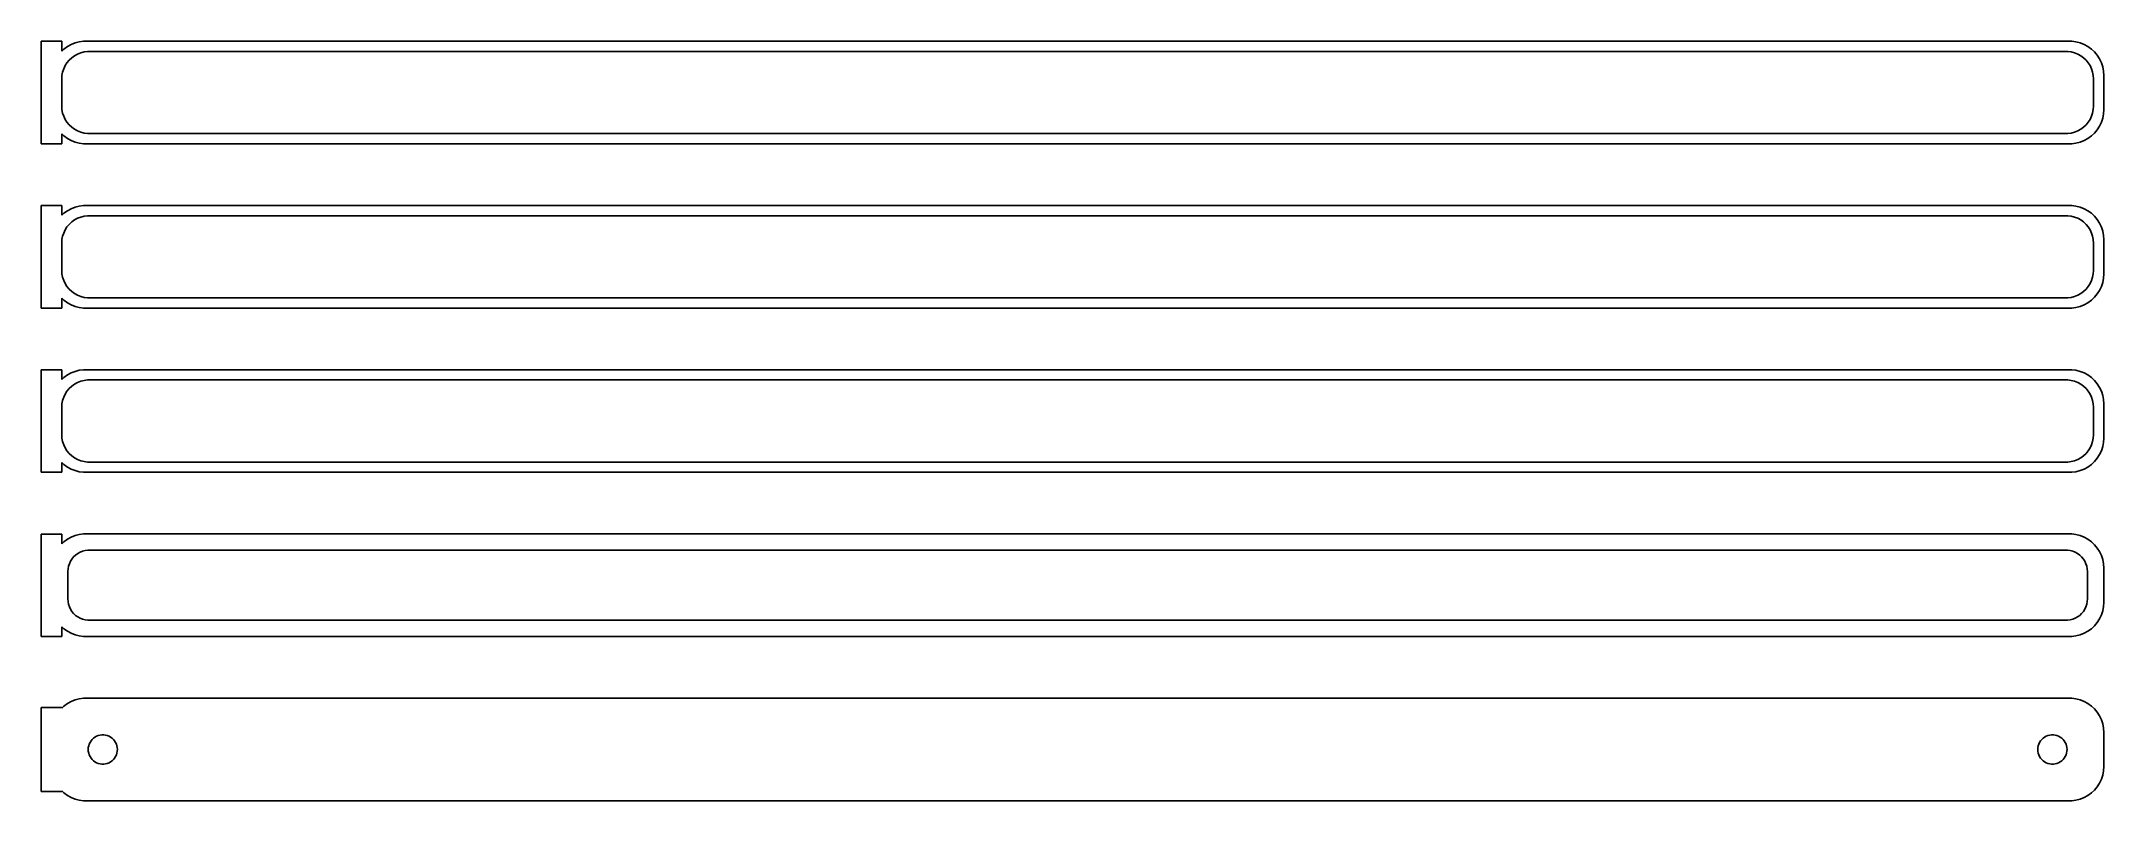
# Model space of a CAD drawing. Header units: metres. Extents: x -152 to 150, y 113 to 223.
import ezdxf

# ---------------------------------------------------------------- set-up
doc = ezdxf.new("R2010")
doc.units = ezdxf.units.M

msp = doc.modelspace()

# ---------------------------------------------------------------- linework, layer by layer
for p, q in [((-148.5, 223.49), (-151.5, 223.49)), ((-151.5, 223.49), (-151.5, 208.51)), ((-148.5, 222.059), (-148.5, 223.49)), ((-146.545, 223.255), (-147.129, 223.024)), ((-145.937, 223.411), (-146.545, 223.255)), ((-145.314, 223.49), (-145.937, 223.411)), ((145.314, 223.49), (-145.314, 223.49)), ((145.937, 223.411), (145.314, 223.49)), ((146.545, 223.255), (145.937, 223.411)), ((147.129, 223.024), (146.545, 223.255)), ((-148.187, 222.353), (-148.5, 222.059)), ((-147.679, 222.722), (-148.187, 222.353)), ((-148.005, 219.927), (-147.736, 220.351)), ((-147.736, 220.351), (-147.416, 220.738)), ((-147.129, 223.024), (-147.679, 222.722)), ((-147.416, 220.738), (-147.05, 221.082)), ((-147.05, 221.082), (-146.643, 221.377)), ((-146.643, 221.377), (-146.203, 221.619)), ((-146.203, 221.619), (-145.736, 221.804)), ((-145.736, 221.804), (-145.25, 221.929)), ((-145.25, 221.929), (-144.751, 221.992)), ((-144.751, 221.992), (144.751, 221.992)), ((144.751, 221.992), (145.25, 221.929)), ((145.25, 221.929), (145.736, 221.804)), ((145.736, 221.804), (146.203, 221.619)), ((146.203, 221.619), (146.643, 221.377)), ((146.643, 221.377), (147.05, 221.082)), ((147.05, 221.082), (147.416, 220.738)), ((147.679, 222.722), (147.129, 223.024)), ((147.416, 220.738), (147.736, 220.351)), ((148.187, 222.353), (147.679, 222.722)), ((147.736, 220.351), (148.005, 219.927)), ((148.645, 221.923), (148.187, 222.353)), ((149.045, 221.439), (148.645, 221.923)), ((149.382, 220.909), (149.045, 221.439)), ((149.649, 220.341), (149.382, 220.909)), ((149.843, 219.743), (149.649, 220.341)), ((-148.5, 218), (-148.468, 218.501)), ((-148.5, 214), (-148.5, 218)), ((-148.468, 218.501), (-148.374, 218.995)), ((-148.374, 218.995), (-148.219, 219.472)), ((-148.219, 219.472), (-148.005, 219.927)), ((148.005, 219.927), (148.219, 219.472)), ((148.219, 219.472), (148.374, 218.995)), ((148.374, 218.995), (148.468, 218.501)), ((148.468, 218.501), (148.5, 218)), ((148.5, 218), (148.5, 214)), ((149.961, 219.127), (149.843, 219.743)), ((150, 218.5), (149.961, 219.127)), ((150, 213.5), (150, 218.5)), ((-148.468, 213.499), (-148.5, 214)), ((-148.374, 213.005), (-148.468, 213.499)), ((-148.219, 212.528), (-148.374, 213.005)), ((-148.005, 212.073), (-148.219, 212.528)), ((-147.736, 211.649), (-148.005, 212.073)), ((-147.416, 211.262), (-147.736, 211.649)), ((-147.05, 210.918), (-147.416, 211.262)), ((147.416, 211.262), (147.05, 210.918)), ((147.736, 211.649), (147.416, 211.262)), ((148.005, 212.073), (147.736, 211.649)), ((148.219, 212.528), (148.005, 212.073)), ((148.374, 213.005), (148.219, 212.528)), ((148.468, 213.499), (148.374, 213.005)), ((148.5, 214), (148.468, 213.499)), ((149.045, 210.561), (149.382, 211.091)), ((149.382, 211.091), (149.649, 211.659)), ((149.649, 211.659), (149.843, 212.257)), ((149.843, 212.257), (149.961, 212.873)), ((149.961, 212.873), (150, 213.5)), ((-151.5, 208.51), (-148.5, 208.51)), ((-148.5, 209.941), (-148.187, 209.647)), ((-148.5, 208.51), (-148.5, 209.941)), ((-148.187, 209.647), (-147.679, 209.278)), ((-147.679, 209.278), (-147.129, 208.976)), ((-147.129, 208.976), (-146.545, 208.745)), ((-146.643, 210.623), (-147.05, 210.918)), ((-146.203, 210.381), (-146.643, 210.623)), ((-146.545, 208.745), (-145.937, 208.589)), ((-145.736, 210.196), (-146.203, 210.381)), ((-145.937, 208.589), (-145.314, 208.51)), ((-145.25, 210.071), (-145.736, 210.196)), ((-145.314, 208.51), (145.314, 208.51)), ((-144.751, 210.008), (-145.25, 210.071)), ((144.751, 210.008), (-144.751, 210.008)), ((145.25, 210.071), (144.751, 210.008)), ((145.736, 210.196), (145.25, 210.071)), ((145.314, 208.51), (145.937, 208.589)), ((146.203, 210.381), (145.736, 210.196)), ((145.937, 208.589), (146.545, 208.745)), ((146.643, 210.623), (146.203, 210.381)), ((146.545, 208.745), (147.129, 208.976)), ((147.05, 210.918), (146.643, 210.623)), ((147.129, 208.976), (147.679, 209.278)), ((147.679, 209.278), (148.187, 209.647)), ((148.187, 209.647), (148.645, 210.077)), ((148.645, 210.077), (149.045, 210.561)), ((-148.5, 199.49), (-151.5, 199.49)), ((-151.5, 199.49), (-151.5, 184.51)), ((-148.5, 198.059), (-148.5, 199.49)), ((-147.129, 199.024), (-147.679, 198.722)), ((-146.545, 199.255), (-147.129, 199.024)), ((-145.937, 199.411), (-146.545, 199.255)), ((-145.314, 199.49), (-145.937, 199.411)), ((145.314, 199.49), (-145.314, 199.49)), ((145.937, 199.411), (145.314, 199.49)), ((146.545, 199.255), (145.937, 199.411)), ((147.129, 199.024), (146.545, 199.255)), ((147.679, 198.722), (147.129, 199.024)), ((-148.187, 198.353), (-148.5, 198.059)), ((-147.679, 198.722), (-148.187, 198.353)), ((-148.005, 195.927), (-147.736, 196.351)), ((-147.736, 196.351), (-147.416, 196.738)), ((-147.416, 196.738), (-147.05, 197.082)), ((-147.05, 197.082), (-146.643, 197.377)), ((-146.643, 197.377), (-146.203, 197.619)), ((-146.203, 197.619), (-145.736, 197.804)), ((-145.736, 197.804), (-145.25, 197.929)), ((-145.25, 197.929), (-144.751, 197.992)), ((-144.751, 197.992), (144.751, 197.992)), ((144.751, 197.992), (145.25, 197.929)), ((145.25, 197.929), (145.736, 197.804)), ((145.736, 197.804), (146.203, 197.619)), ((146.203, 197.619), (146.643, 197.377)), ((146.643, 197.377), (147.05, 197.082)), ((147.05, 197.082), (147.416, 196.738)), ((147.416, 196.738), (147.736, 196.351)), ((148.187, 198.353), (147.679, 198.722)), ((147.736, 196.351), (148.005, 195.927)), ((148.645, 197.923), (148.187, 198.353)), ((149.045, 197.439), (148.645, 197.923)), ((149.382, 196.909), (149.045, 197.439)), ((149.649, 196.341), (149.382, 196.909)), ((149.843, 195.743), (149.649, 196.341)), ((-148.5, 194), (-148.468, 194.501)), ((-148.5, 190), (-148.5, 194)), ((-148.468, 194.501), (-148.374, 194.995)), ((-148.374, 194.995), (-148.219, 195.472)), ((-148.219, 195.472), (-148.005, 195.927)), ((148.005, 195.927), (148.219, 195.472)), ((148.219, 195.472), (148.374, 194.995)), ((148.374, 194.995), (148.468, 194.501)), ((148.468, 194.501), (148.5, 194)), ((148.5, 194), (148.5, 190)), ((149.961, 195.127), (149.843, 195.743)), ((150, 194.5), (149.961, 195.127)), ((150, 189.5), (150, 194.5)), ((-148.468, 189.499), (-148.5, 190)), ((148.5, 190), (148.468, 189.499)), ((-148.374, 189.005), (-148.468, 189.499)), ((-148.219, 188.528), (-148.374, 189.005)), ((-148.005, 188.073), (-148.219, 188.528)), ((-147.736, 187.649), (-148.005, 188.073)), ((-147.416, 187.262), (-147.736, 187.649)), ((-147.05, 186.918), (-147.416, 187.262)), ((147.416, 187.262), (147.05, 186.918)), ((147.736, 187.649), (147.416, 187.262)), ((148.005, 188.073), (147.736, 187.649)), ((148.219, 188.528), (148.005, 188.073)), ((148.374, 189.005), (148.219, 188.528)), ((148.468, 189.499), (148.374, 189.005)), ((149.045, 186.561), (149.382, 187.091)), ((149.382, 187.091), (149.649, 187.659)), ((149.649, 187.659), (149.843, 188.257)), ((149.843, 188.257), (149.961, 188.873)), ((149.961, 188.873), (150, 189.5)), ((-151.5, 184.51), (-148.5, 184.51)), ((-148.5, 185.941), (-148.187, 185.647)), ((-148.5, 184.51), (-148.5, 185.941)), ((-148.187, 185.647), (-147.679, 185.278)), ((-147.679, 185.278), (-147.129, 184.976)), ((-147.129, 184.976), (-146.545, 184.745)), ((-146.643, 186.623), (-147.05, 186.918)), ((-146.203, 186.381), (-146.643, 186.623)), ((-146.545, 184.745), (-145.937, 184.589)), ((-145.736, 186.196), (-146.203, 186.381)), ((-145.937, 184.589), (-145.314, 184.51)), ((-145.25, 186.071), (-145.736, 186.196)), ((-145.314, 184.51), (145.314, 184.51)), ((-144.751, 186.008), (-145.25, 186.071)), ((144.751, 186.008), (-144.751, 186.008)), ((145.25, 186.071), (144.751, 186.008)), ((145.736, 186.196), (145.25, 186.071)), ((145.314, 184.51), (145.937, 184.589)), ((146.203, 186.381), (145.736, 186.196)), ((145.937, 184.589), (146.545, 184.745)), ((146.643, 186.623), (146.203, 186.381)), ((146.545, 184.745), (147.129, 184.976)), ((147.05, 186.918), (146.643, 186.623)), ((147.129, 184.976), (147.679, 185.278)), ((147.679, 185.278), (148.187, 185.647)), ((148.187, 185.647), (148.645, 186.077)), ((148.645, 186.077), (149.045, 186.561)), ((-148.5, 175.49), (-151.5, 175.49)), ((-151.5, 175.49), (-151.5, 160.51)), ((-148.5, 174.059), (-148.5, 175.49)), ((-147.129, 175.024), (-147.679, 174.722)), ((-146.545, 175.255), (-147.129, 175.024)), ((-145.937, 175.411), (-146.545, 175.255)), ((-145.314, 175.49), (-145.937, 175.411)), ((145.314, 175.49), (-145.314, 175.49)), ((145.937, 175.411), (145.314, 175.49)), ((146.545, 175.255), (145.937, 175.411)), ((147.129, 175.024), (146.545, 175.255)), ((147.679, 174.722), (147.129, 175.024)), ((-148.187, 174.353), (-148.5, 174.059)), ((-148.219, 171.472), (-148.005, 171.927)), ((-147.679, 174.722), (-148.187, 174.353)), ((-148.005, 171.927), (-147.736, 172.351)), ((-147.736, 172.351), (-147.416, 172.738)), ((-147.416, 172.738), (-147.05, 173.082)), ((-147.05, 173.082), (-146.643, 173.377)), ((-146.643, 173.377), (-146.203, 173.619)), ((-146.203, 173.619), (-145.736, 173.804)), ((-145.736, 173.804), (-145.25, 173.929)), ((-145.25, 173.929), (-144.751, 173.992)), ((-144.751, 173.992), (144.751, 173.992)), ((144.751, 173.992), (145.25, 173.929)), ((145.25, 173.929), (145.736, 173.804)), ((145.736, 173.804), (146.203, 173.619)), ((146.203, 173.619), (146.643, 173.377)), ((146.643, 173.377), (147.05, 173.082)), ((147.05, 173.082), (147.416, 172.738)), ((147.416, 172.738), (147.736, 172.351)), ((148.187, 174.353), (147.679, 174.722)), ((147.736, 172.351), (148.005, 171.927)), ((148.005, 171.927), (148.219, 171.472)), ((148.645, 173.923), (148.187, 174.353)), ((149.045, 173.439), (148.645, 173.923)), ((149.382, 172.909), (149.045, 173.439)), ((149.649, 172.341), (149.382, 172.909)), ((149.843, 171.743), (149.649, 172.341)), ((-148.5, 170), (-148.468, 170.501)), ((-148.5, 166), (-148.5, 170)), ((-148.468, 170.501), (-148.374, 170.995)), ((-148.374, 170.995), (-148.219, 171.472)), ((148.219, 171.472), (148.374, 170.995)), ((148.374, 170.995), (148.468, 170.501)), ((148.468, 170.501), (148.5, 170)), ((148.5, 170), (148.5, 166)), ((149.961, 171.127), (149.843, 171.743)), ((150, 170.5), (149.961, 171.127)), ((150, 165.5), (150, 170.5)), ((-148.468, 165.499), (-148.5, 166)), ((148.5, 166), (148.468, 165.499)), ((-148.374, 165.005), (-148.468, 165.499)), ((-148.219, 164.528), (-148.374, 165.005)), ((-148.005, 164.073), (-148.219, 164.528)), ((-147.736, 163.649), (-148.005, 164.073)), ((-147.416, 163.262), (-147.736, 163.649)), ((-147.05, 162.918), (-147.416, 163.262)), ((-146.643, 162.623), (-147.05, 162.918)), ((147.05, 162.918), (146.643, 162.623)), ((147.416, 163.262), (147.05, 162.918)), ((147.736, 163.649), (147.416, 163.262)), ((148.005, 164.073), (147.736, 163.649)), ((148.219, 164.528), (148.005, 164.073)), ((148.374, 165.005), (148.219, 164.528)), ((148.468, 165.499), (148.374, 165.005)), ((149.045, 162.561), (149.382, 163.091)), ((149.382, 163.091), (149.649, 163.659)), ((149.649, 163.659), (149.843, 164.257)), ((149.843, 164.257), (149.961, 164.873)), ((149.961, 164.873), (150, 165.5)), ((-151.5, 160.51), (-148.5, 160.51)), ((-148.5, 161.941), (-148.187, 161.647)), ((-148.5, 160.51), (-148.5, 161.941)), ((-148.187, 161.647), (-147.679, 161.278)), ((-147.679, 161.278), (-147.129, 160.976)), ((-147.129, 160.976), (-146.545, 160.745)), ((-146.203, 162.381), (-146.643, 162.623)), ((-146.545, 160.745), (-145.937, 160.589)), ((-145.736, 162.196), (-146.203, 162.381)), ((-145.937, 160.589), (-145.314, 160.51)), ((-145.25, 162.071), (-145.736, 162.196)), ((-145.314, 160.51), (145.314, 160.51)), ((-144.751, 162.008), (-145.25, 162.071)), ((144.751, 162.008), (-144.751, 162.008)), ((145.25, 162.071), (144.751, 162.008)), ((145.736, 162.196), (145.25, 162.071)), ((145.314, 160.51), (145.937, 160.589)), ((146.203, 162.381), (145.736, 162.196)), ((145.937, 160.589), (146.545, 160.745)), ((146.643, 162.623), (146.203, 162.381)), ((146.545, 160.745), (147.129, 160.976)), ((147.129, 160.976), (147.679, 161.278)), ((147.679, 161.278), (148.187, 161.647)), ((148.187, 161.647), (148.645, 162.077)), ((148.645, 162.077), (149.045, 162.561)), ((-148.5, 151.479), (-151.5, 151.479)), ((-151.5, 151.479), (-151.5, 136.521)), ((-148.5, 150.059), (-148.5, 151.479)), ((-147.129, 151.024), (-147.679, 150.722)), ((-146.545, 151.255), (-147.129, 151.024)), ((-145.937, 151.411), (-146.545, 151.255)), ((-145.314, 151.49), (-145.937, 151.411)), ((145.314, 151.49), (-145.314, 151.49)), ((145.937, 151.411), (145.314, 151.49)), ((146.545, 151.255), (145.937, 151.411)), ((147.129, 151.024), (146.545, 151.255)), ((147.679, 150.722), (147.129, 151.024)), ((-148.187, 150.353), (-148.5, 150.059)), ((-147.679, 150.722), (-148.187, 150.353)), ((-147.228, 147.5), (-147.018, 147.83)), ((-147.018, 147.83), (-146.769, 148.131)), ((-146.769, 148.131), (-146.484, 148.399)), ((-146.484, 148.399), (-146.168, 148.628)), ((-146.168, 148.628), (-145.825, 148.817)), ((-145.825, 148.817), (-145.462, 148.961)), ((-145.462, 148.961), (-145.083, 149.058)), ((-145.083, 149.058), (-144.695, 149.107)), ((-144.695, 149.107), (144.695, 149.107)), ((144.695, 149.107), (145.083, 149.058)), ((145.083, 149.058), (145.462, 148.961)), ((145.462, 148.961), (145.825, 148.817)), ((145.825, 148.817), (146.168, 148.628)), ((146.168, 148.628), (146.484, 148.399)), ((146.484, 148.399), (146.769, 148.131)), ((146.769, 148.131), (147.018, 147.83)), ((147.018, 147.83), (147.228, 147.5)), ((148.187, 150.353), (147.679, 150.722)), ((148.645, 149.923), (148.187, 150.353)), ((149.045, 149.439), (148.645, 149.923)), ((149.382, 148.909), (149.045, 149.439)), ((149.649, 148.341), (149.382, 148.909)), ((149.843, 147.743), (149.649, 148.341)), ((149.961, 147.127), (149.843, 147.743)), ((-147.613, 146), (-147.588, 146.39)), ((-147.613, 142), (-147.613, 146)), ((-147.588, 146.39), (-147.515, 146.774)), ((-147.515, 146.774), (-147.394, 147.146)), ((-147.394, 147.146), (-147.228, 147.5)), ((147.228, 147.5), (147.394, 147.146)), ((147.394, 147.146), (147.515, 146.774)), ((147.515, 146.774), (147.588, 146.39)), ((147.588, 146.39), (147.613, 146)), ((147.613, 146), (147.613, 142)), ((150, 146.5), (149.961, 147.127)), ((150, 141.5), (150, 146.5)), ((-147.588, 141.61), (-147.613, 142)), ((147.613, 142), (147.588, 141.61)), ((-147.515, 141.226), (-147.588, 141.61)), ((-147.394, 140.854), (-147.515, 141.226)), ((-147.228, 140.5), (-147.394, 140.854)), ((-147.018, 140.17), (-147.228, 140.5)), ((-146.769, 139.869), (-147.018, 140.17)), ((-146.484, 139.601), (-146.769, 139.869)), ((-146.168, 139.372), (-146.484, 139.601)), ((-145.825, 139.183), (-146.168, 139.372)), ((-145.462, 139.039), (-145.825, 139.183)), ((-145.083, 138.942), (-145.462, 139.039)), ((-144.695, 138.893), (-145.083, 138.942)), ((144.695, 138.893), (-144.695, 138.893)), ((145.083, 138.942), (144.695, 138.893)), ((145.462, 139.039), (145.083, 138.942)), ((145.825, 139.183), (145.462, 139.039)), ((146.168, 139.372), (145.825, 139.183)), ((146.484, 139.601), (146.168, 139.372)), ((146.769, 139.869), (146.484, 139.601)), ((147.018, 140.17), (146.769, 139.869)), ((147.228, 140.5), (147.018, 140.17)), ((147.394, 140.854), (147.228, 140.5)), ((147.515, 141.226), (147.394, 140.854)), ((147.588, 141.61), (147.515, 141.226)), ((149.045, 138.561), (149.382, 139.091)), ((149.382, 139.091), (149.649, 139.659)), ((149.649, 139.659), (149.843, 140.257)), ((149.843, 140.257), (149.961, 140.873)), ((149.961, 140.873), (150, 141.5)), ((-151.5, 136.521), (-148.5, 136.521)), ((-148.5, 136.521), (-148.5, 137.941)), ((-148.5, 137.941), (-148.187, 137.647)), ((-148.187, 137.647), (-147.679, 137.278)), ((-147.679, 137.278), (-147.129, 136.976)), ((-147.129, 136.976), (-146.545, 136.745)), ((-146.545, 136.745), (-145.937, 136.589)), ((-145.937, 136.589), (-145.314, 136.51)), ((-145.314, 136.51), (145.314, 136.51)), ((145.314, 136.51), (145.937, 136.589)), ((145.937, 136.589), (146.545, 136.745)), ((146.545, 136.745), (147.129, 136.976)), ((147.129, 136.976), (147.679, 137.278)), ((147.679, 137.278), (148.187, 137.647)), ((148.187, 137.647), (148.645, 138.077)), ((148.645, 138.077), (149.045, 138.561)), ((-147.679, 126.722), (-148.187, 126.353)), ((-147.129, 127.024), (-147.679, 126.722)), ((-146.545, 127.255), (-147.129, 127.024)), ((-145.937, 127.411), (-146.545, 127.255)), ((-145.314, 127.49), (-145.937, 127.411)), ((145.314, 127.49), (-145.314, 127.49)), ((145.937, 127.411), (145.314, 127.49)), ((146.545, 127.255), (145.937, 127.411)), ((147.129, 127.024), (146.545, 127.255)), ((147.679, 126.722), (147.129, 127.024)), ((148.187, 126.353), (147.679, 126.722)), ((-148.5, 126.153), (-151.5, 126.153)), ((-151.5, 126.153), (-151.5, 113.847)), ((-148.187, 126.353), (-148.5, 126.059)), ((-148.5, 126.059), (-148.5, 126.153)), ((148.645, 125.923), (148.187, 126.353)), ((149.045, 125.439), (148.645, 125.923)), ((149.382, 124.909), (149.045, 125.439)), ((149.649, 124.341), (149.382, 124.909)), ((149.843, 123.743), (149.649, 124.341)), ((149.961, 123.127), (149.843, 123.743)), ((-144.568, 120.531), (-144.485, 120.786)), ((-144.485, 120.786), (-144.371, 121.029)), ((-144.371, 121.029), (-144.227, 121.255)), ((-144.227, 121.255), (-144.057, 121.462)), ((-144.057, 121.462), (-143.861, 121.645)), ((-143.861, 121.645), (-143.644, 121.803)), ((-143.644, 121.803), (-143.409, 121.932)), ((-143.409, 121.932), (-143.16, 122.031)), ((-143.16, 122.031), (-142.9, 122.097)), ((-142.9, 122.097), (-142.634, 122.131)), ((-142.634, 122.131), (-142.366, 122.131)), ((-142.366, 122.131), (-142.1, 122.097)), ((-142.1, 122.097), (-141.84, 122.031)), ((-141.84, 122.031), (-141.591, 121.932)), ((-141.591, 121.932), (-141.356, 121.803)), ((-141.356, 121.803), (-141.139, 121.645)), ((-141.139, 121.645), (-140.943, 121.462)), ((-140.943, 121.462), (-140.773, 121.255)), ((-140.773, 121.255), (-140.629, 121.029)), ((-140.629, 121.029), (-140.515, 120.786)), ((-140.515, 120.786), (-140.432, 120.531)), ((140.432, 120.531), (140.515, 120.786)), ((140.515, 120.786), (140.629, 121.029)), ((140.629, 121.029), (140.773, 121.255)), ((140.773, 121.255), (140.943, 121.462)), ((140.943, 121.462), (141.139, 121.645)), ((141.139, 121.645), (141.356, 121.803)), ((141.356, 121.803), (141.591, 121.932)), ((141.591, 121.932), (141.84, 122.031)), ((141.84, 122.031), (142.1, 122.097)), ((142.1, 122.097), (142.366, 122.131)), ((142.366, 122.131), (142.634, 122.131)), ((142.634, 122.131), (142.9, 122.097)), ((142.9, 122.097), (143.16, 122.031)), ((143.16, 122.031), (143.409, 121.932)), ((143.409, 121.932), (143.644, 121.803)), ((143.644, 121.803), (143.861, 121.645)), ((143.861, 121.645), (144.057, 121.462)), ((144.057, 121.462), (144.227, 121.255)), ((144.227, 121.255), (144.371, 121.029)), ((144.371, 121.029), (144.485, 120.786)), ((144.485, 120.786), (144.568, 120.531)), ((150, 122.5), (149.961, 123.127)), ((150, 117.5), (150, 122.5)), ((-144.635, 120), (-144.618, 120.268)), ((-144.618, 119.732), (-144.635, 120)), ((-144.618, 120.268), (-144.568, 120.531)), ((-144.568, 119.469), (-144.618, 119.732)), ((-144.485, 119.214), (-144.568, 119.469)), ((-144.371, 118.971), (-144.485, 119.214)), ((-144.227, 118.745), (-144.371, 118.971)), ((-144.057, 118.538), (-144.227, 118.745)), ((-143.861, 118.355), (-144.057, 118.538)), ((-143.644, 118.197), (-143.861, 118.355)), ((-143.409, 118.068), (-143.644, 118.197)), ((-143.16, 117.969), (-143.409, 118.068)), ((-142.9, 117.903), (-143.16, 117.969)), ((-142.634, 117.869), (-142.9, 117.903)), ((-142.366, 117.869), (-142.634, 117.869)), ((-142.1, 117.903), (-142.366, 117.869)), ((-141.84, 117.969), (-142.1, 117.903)), ((-141.591, 118.068), (-141.84, 117.969)), ((-141.356, 118.197), (-141.591, 118.068)), ((-141.139, 118.355), (-141.356, 118.197)), ((-140.943, 118.538), (-141.139, 118.355)), ((-140.773, 118.745), (-140.943, 118.538)), ((-140.629, 118.971), (-140.773, 118.745)), ((-140.515, 119.214), (-140.629, 118.971)), ((-140.432, 119.469), (-140.515, 119.214)), ((-140.432, 120.531), (-140.382, 120.268)), ((-140.382, 119.732), (-140.432, 119.469)), ((-140.382, 120.268), (-140.365, 120)), ((-140.365, 120), (-140.382, 119.732)), ((140.365, 120), (140.382, 120.268)), ((140.382, 119.732), (140.365, 120)), ((140.382, 120.268), (140.432, 120.531)), ((140.432, 119.469), (140.382, 119.732)), ((140.515, 119.214), (140.432, 119.469)), ((140.629, 118.971), (140.515, 119.214)), ((140.773, 118.745), (140.629, 118.971)), ((140.943, 118.538), (140.773, 118.745)), ((141.139, 118.355), (140.943, 118.538)), ((141.356, 118.197), (141.139, 118.355)), ((141.591, 118.068), (141.356, 118.197)), ((141.84, 117.969), (141.591, 118.068)), ((142.1, 117.903), (141.84, 117.969)), ((142.366, 117.869), (142.1, 117.903)), ((142.634, 117.869), (142.366, 117.869)), ((142.9, 117.903), (142.634, 117.869)), ((143.16, 117.969), (142.9, 117.903)), ((143.409, 118.068), (143.16, 117.969)), ((143.644, 118.197), (143.409, 118.068)), ((143.861, 118.355), (143.644, 118.197)), ((144.057, 118.538), (143.861, 118.355)), ((144.227, 118.745), (144.057, 118.538)), ((144.371, 118.971), (144.227, 118.745)), ((144.485, 119.214), (144.371, 118.971)), ((144.568, 119.469), (144.485, 119.214)), ((144.568, 120.531), (144.618, 120.268)), ((144.618, 119.732), (144.568, 119.469)), ((144.618, 120.268), (144.635, 120)), ((144.635, 120), (144.618, 119.732)), ((149.045, 114.561), (149.382, 115.091)), ((149.382, 115.091), (149.649, 115.659)), ((149.649, 115.659), (149.843, 116.257)), ((149.843, 116.257), (149.961, 116.873)), ((149.961, 116.873), (150, 117.5)), ((-151.5, 113.847), (-148.5, 113.847)), ((-148.5, 113.847), (-148.5, 113.941)), ((-148.5, 113.941), (-148.187, 113.647)), ((-148.187, 113.647), (-147.679, 113.278)), ((-147.679, 113.278), (-147.129, 112.976)), ((-147.129, 112.976), (-146.545, 112.745)), ((-146.545, 112.745), (-145.937, 112.589)), ((-145.937, 112.589), (-145.314, 112.51)), ((-145.314, 112.51), (145.314, 112.51)), ((145.314, 112.51), (145.937, 112.589)), ((145.937, 112.589), (146.545, 112.745)), ((146.545, 112.745), (147.129, 112.976)), ((147.129, 112.976), (147.679, 113.278)), ((147.679, 113.278), (148.187, 113.647)), ((148.187, 113.647), (148.645, 114.077)), ((148.645, 114.077), (149.045, 114.561))]:
    msp.add_line(p, q)

doc.saveas('drawing.dxf')
